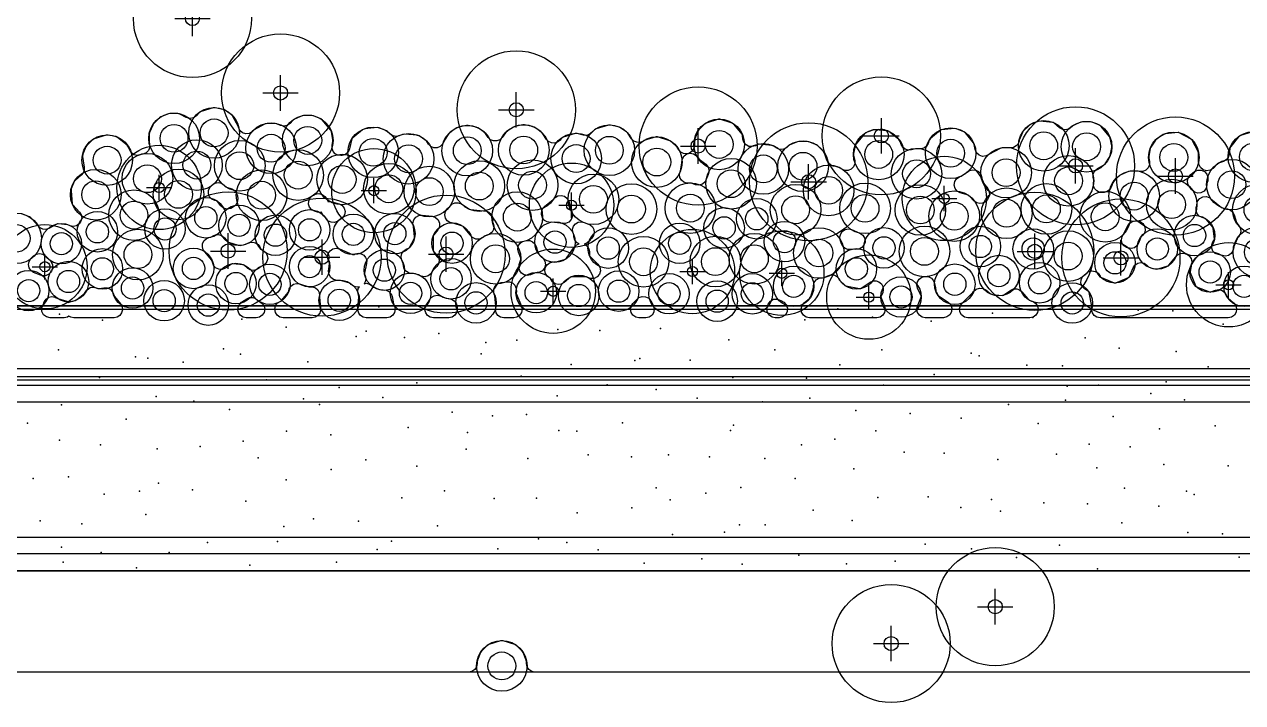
# Model space of a CAD drawing. Header units: metres. Extents: x -2 to 202, y -2 to 140.
# Drawn here: x 34.5 to 106.8, y -1.8 to 38.4 of the extents above; entities that cross this region are included whole.
import ezdxf

# ---------------------------------------------------------------- set-up
doc = ezdxf.new("R2010")
doc.units = ezdxf.units.M
for name, color, linetype in [('AI_GREENING_ALLOWED_ZONE', 4, 'Continuous'), ('AI_GREENING_EXCLUSIONS', 1, 'Continuous'), ('AI_GREENING_LAWN', 82, 'Continuous'), ('AI_GREENING_REJECTED', 6, 'Continuous'), ('AI_GREENING_SHRUBS', 92, 'Continuous'), ('AI_GREENING_TREES', 3, 'Continuous')]:
    doc.layers.add(name, color=color, linetype=linetype)

# ---------------------------------------------------------------- blocks, each defined once
blk = doc.blocks.new('AI_TREE')
for p, q in [((0, -0.3), (0, 0.3)), ((-0.3, 0), (0.3, 0))]:
    blk.add_line(p, q)
for radius in [1, 0.12]:
    blk.add_circle((0, 0), radius)
blk = doc.blocks.new('AI_SHRUB')
for radius in [1, 0.55]:
    blk.add_circle((0, 0), radius)

msp = doc.modelspace()

# ---------------------------------------------------------------- linework, layer by layer
at = {"layer": 'AI_GREENING_ALLOWED_ZONE'}
msp.add_lwpolyline([(147.5, 21.7), (0.5, 21.7), (0.309, 21.738), (0.146, 21.846), (0.038, 22.009), (0, 22.2), (0, 139.5), (0, 139.5), (0.038, 139.691), (0.146, 139.854), (0.309, 139.962), (0.5, 140), (199.5, 140)], dxfattribs=at)
msp.add_lwpolyline([(200, 0.5), (199.962, 0.309), (199.854, 0.146), (199.691, 0.038), (199.5, 0), (0.5, 0), (0.309, 0.038), (0.146, 0.146), (0.038, 0.309), (0, 0.5), (0, 5.5), (0.038, 5.691), (0.146, 5.854), (0.309, 5.962), (0.5, 6), (199.5, 6), (199.691, 5.962), (199.854, 5.854), (199.962, 5.691), (200, 5.5), (200, 0.5)], close=True, dxfattribs=at)
at = {"layer": 'AI_GREENING_EXCLUSIONS'}
for points in [[(200, 17.3), (0, 17.3), (-0.181, 17.324), (-0.35, 17.394), (-0.495, 17.505), (-0.606, 17.65), (-0.676, 17.819), (-0.7, 18), (-0.7, 18), (-0.7, 21), (-0.676, 21.181), (-0.606, 21.35), (-0.495, 21.495), (-0.35, 21.606), (-0.181, 21.676), (0, 21.7), (200, 21.7)], [(200, 17.5), (0, 17.5), (-0.129, 17.517), (-0.25, 17.567), (-0.354, 17.646), (-0.433, 17.75), (-0.483, 17.871), (-0.5, 18), (-0.5, 18), (-0.5, 21), (-0.483, 21.129), (-0.433, 21.25), (-0.354, 21.354), (-0.25, 21.433), (-0.129, 21.483), (0, 21.5), (200, 21.5)], [(200, 6), (0, 6), (-0.518, 6.068), (-1, 6.268), (-1.414, 6.586), (-1.732, 7), (-1.932, 7.482), (-2, 8), (-2, 8), (-2, 16), (-1.932, 16.518), (-1.732, 17), (-1.414, 17.414), (-1, 17.732), (-0.518, 17.932), (0, 18), (200, 18)], [(200, 7), (0, 7), (-0.259, 7.034), (-0.5, 7.134), (-0.707, 7.293), (-0.866, 7.5), (-0.966, 7.741), (-1, 8), (-1, 8), (-1, 16), (-0.966, 16.259), (-0.866, 16.5), (-0.707, 16.707), (-0.5, 16.866), (-0.259, 16.966), (0, 17), (200, 17)]]:
    msp.add_lwpolyline(points, dxfattribs=at)
at = {"layer": 'AI_GREENING_LAWN'}
for points in [[(107.342, 32.01), (106.639, 31.797), (106.521, 31.718), (106.06, 31.156), (106.006, 31.033), (105.957, 30.666), (105.902, 30.495), (105.79, 30.355), (105.636, 30.264), (105.343, 30.155), (105.254, 30.098), (105.009, 29.853), (104.831, 29.738), (104.622, 29.707), (104.419, 29.765), (104.258, 29.902), (104.168, 30.093), (104.166, 30.213), (104.156, 30.213), (104.156, 30.736), (104.127, 30.852), (103.763, 31.533), (103.742, 31.562), (103.713, 31.583), (103.01, 31.959), (102.977, 31.971), (102.941, 31.973), (102.173, 31.897), (102.06, 31.857), (101.666, 31.593), (101.597, 31.525), (101.327, 31.12), (101.29, 31.031), (101.195, 30.554), (101.195, 30.457), (101.235, 30.256), (101.235, 30.061), (101.16, 29.881), (101.022, 29.743), (100.842, 29.668), (100.647, 29.668), (100.576, 29.683), (100.089, 29.683), (99.995, 29.664), (99.545, 29.477), (99.465, 29.424), (99.122, 29.081), (99.067, 28.997), (98.967, 28.743), (98.873, 28.59), (98.73, 28.48), (98.557, 28.428), (98.47, 28.418), (98.284, 28.433), (98.116, 28.514), (97.989, 28.652), (97.922, 28.826), (97.924, 29.013), (97.935, 29.067), (97.935, 29.163), (97.905, 29.313), (97.909, 29.522), (97.998, 29.712), (98.157, 29.848), (98.519, 30.045), (98.606, 30.125), (98.87, 30.52), (98.907, 30.609), (99.002, 31.087), (99.002, 31.183), (98.91, 31.649), (98.859, 31.757), (98.384, 32.335), (98.288, 32.406), (97.85, 32.587), (97.755, 32.606), (97.268, 32.606), (97.174, 32.587), (96.725, 32.401), (96.643, 32.347), (96.588, 32.291), (96.434, 32.184), (96.251, 32.142), (96.065, 32.171), (95.903, 32.265), (95.578, 32.55), (95.546, 32.57), (95.51, 32.579), (94.743, 32.655), (94.625, 32.637), (94.187, 32.456), (94.106, 32.402), (93.762, 32.058), (93.708, 31.977), (93.523, 31.529), (93.512, 31.475), (93.451, 31.314), (93.339, 31.184), (93.19, 31.1), (93.021, 31.07), (92.512, 31.07), (92.396, 31.041), (91.714, 30.677), (91.558, 30.587), (91.35, 30.565), (91.151, 30.631), (90.997, 30.772), (90.914, 30.965), (90.854, 31.265), (90.803, 31.373), (90.328, 31.951), (90.232, 32.022), (89.806, 32.199), (89.687, 32.216), (88.919, 32.141), (88.884, 32.132), (88.853, 32.114), (88.261, 31.628), (88.186, 31.521), (88.118, 31.331), (88.03, 31.178), (87.895, 31.066), (87.729, 31.007), (87.553, 31.009), (87.49, 31.021), (87.377, 31.016), (87.131, 30.948), (86.944, 30.932), (86.765, 30.987), (86.618, 31.104), (86.524, 31.266), (86.462, 31.447), (86.386, 31.556), (85.795, 32.042), (85.764, 32.06), (85.729, 32.069), (84.961, 32.144), (84.843, 32.127), (84.416, 31.95), (84.32, 31.879), (83.845, 31.301), (83.794, 31.193), (83.702, 30.727), (83.702, 30.631), (83.765, 30.315), (83.765, 30.12), (83.69, 29.94), (83.552, 29.802), (83.372, 29.728), (83.177, 29.728), (82.996, 29.802), (82.838, 29.908), (82.746, 29.945), (82.492, 29.993), (82.325, 30.057), (82.192, 30.174), (82.108, 30.331), (81.972, 30.754), (81.911, 30.853), (81.574, 31.19), (81.494, 31.244), (81.044, 31.43), (80.95, 31.449), (80.463, 31.449), (80.368, 31.43), (79.918, 31.244), (79.838, 31.19), (79.765, 31.117), (79.621, 31.017), (79.451, 30.973), (79.277, 30.99), (79.119, 31.066), (78.977, 31.169), (78.858, 31.214), (78.094, 31.289), (78.058, 31.287), (78.024, 31.275), (77.877, 31.197), (77.69, 31.14), (77.496, 31.159), (77.324, 31.251), (77.2, 31.402), (77.144, 31.589), (77.122, 31.809), (77.113, 31.844), (77.095, 31.875), (76.613, 32.462), (76.495, 32.541), (75.768, 32.761), (75.733, 32.767), (75.697, 32.761), (74.958, 32.537), (74.856, 32.476), (74.52, 32.14), (74.467, 32.06), (74.28, 31.61), (74.261, 31.515), (74.261, 31.207), (74.227, 31.025), (74.129, 30.868), (73.981, 30.758), (73.827, 30.715), (74.009, 30.756), (74.205, 30.721), (74.371, 30.612), (74.413, 30.549), (74.419, 30.553), (74.539, 30.398), (74.936, 30.099), (75.081, 29.927), (75.135, 29.709), (75.089, 29.489), (74.995, 29.288), (74.986, 29.247), (74.898, 29.054), (74.738, 28.915), (74.535, 28.855), (74.326, 28.884), (74.088, 28.971), (73.918, 28.985), (73.797, 28.983), (73.628, 29.043), (73.492, 29.159), (73.405, 29.315), (73.378, 29.492), (73.416, 29.667), (73.431, 29.703), (73.524, 30.168), (73.52, 30.231), (73.55, 30.428), (73.654, 30.597), (73.814, 30.711), (73.803, 30.708), (73.619, 30.727), (73.455, 30.812), (73.332, 30.95), (73.239, 31.106), (72.913, 31.432), (72.81, 31.494), (72.071, 31.718), (72.036, 31.723), (72, 31.718), (71.268, 31.496), (71.22, 31.465), (71.041, 31.395), (70.848, 31.397), (70.671, 31.472), (70.535, 31.609), (70.31, 31.945), (70.242, 32.013), (69.837, 32.284), (69.748, 32.321), (69.283, 32.413), (69.163, 32.407), (68.449, 32.191), (68.345, 32.128), (68.172, 31.953), (68.03, 31.852), (67.862, 31.806), (67.688, 31.821), (67.321, 31.918), (67.187, 31.916), (66.491, 31.705), (66.373, 31.626), (66.297, 31.532), (66.154, 31.413), (65.979, 31.354), (65.793, 31.363), (65.624, 31.439), (65.494, 31.572), (65.234, 31.962), (65.166, 32.03), (64.761, 32.3), (64.672, 32.337), (64.194, 32.432), (64.098, 32.432), (63.62, 32.337), (63.531, 32.3), (63.126, 32.03), (63.058, 31.962), (62.876, 31.689), (62.738, 31.551), (62.558, 31.477), (62.363, 31.477), (62.183, 31.551), (62.045, 31.689), (61.889, 31.922), (61.821, 31.99), (61.416, 32.261), (61.327, 32.298), (60.849, 32.393), (60.753, 32.393), (60.275, 32.298), (60.186, 32.261), (59.781, 31.99), (59.713, 31.922), (59.443, 31.517), (59.387, 31.383), (59.379, 31.386), (59.339, 31.288), (59.201, 31.15), (59.021, 31.075), (58.826, 31.075), (58.645, 31.15), (58.508, 31.288), (58.406, 31.44), (58.338, 31.508), (57.943, 31.772), (57.831, 31.812), (57.089, 31.885), (56.967, 31.866), (56.771, 31.782), (56.579, 31.741), (56.385, 31.778), (56.221, 31.886), (56.09, 32.016), (56.01, 32.069), (55.572, 32.251), (55.453, 32.269), (54.722, 32.197), (54.591, 32.142), (54.006, 31.663), (53.981, 31.633), (53.965, 31.597), (53.823, 31.004), (53.733, 30.815), (53.573, 30.68), (53.372, 30.622), (53.31, 30.617), (53.129, 30.638), (52.967, 30.722), (52.846, 30.859), (52.782, 31.031), (52.785, 31.213), (52.834, 31.462), (52.834, 31.559), (52.741, 32.024), (52.69, 32.132), (52.216, 32.71), (52.12, 32.781), (51.682, 32.963), (51.587, 32.982), (51.1, 32.982), (51.005, 32.963), (50.561, 32.779), (50.473, 32.717), (50.293, 32.521), (50.125, 32.401), (49.923, 32.36), (49.721, 32.403), (49.511, 32.496), (49.411, 32.518), (48.94, 32.518), (48.824, 32.489), (48.172, 32.141), (48.069, 32.04), (47.89, 31.928), (47.68, 31.9), (47.478, 31.961), (47.319, 32.101), (47.232, 32.293), (47.228, 32.31), (46.88, 32.962), (46.799, 33.051), (46.405, 33.314), (46.316, 33.351), (45.85, 33.444), (45.731, 33.438), (45.022, 33.223), (44.911, 33.153), (44.749, 32.974), (44.569, 32.847), (44.352, 32.81), (44.14, 32.87), (43.763, 33.075), (43.646, 33.104), (43.173, 33.104), (43.078, 33.085), (42.628, 32.899), (42.548, 32.846), (42.204, 32.501), (42.15, 32.421), (41.964, 31.971), (41.945, 31.877), (41.945, 31.398), (41.966, 31.306), (41.972, 31.106), (41.898, 30.919), (41.757, 30.777), (41.571, 30.701), (41.491, 30.686), (41.45, 30.667), (41.246, 30.622), (41.042, 30.664), (40.872, 30.785), (40.767, 30.965), (40.72, 31.106), (40.643, 31.219), (40.073, 31.687), (39.964, 31.738), (39.511, 31.828), (39.392, 31.823), (38.677, 31.606), (38.574, 31.544), (38.239, 31.209), (38.185, 31.128), (38.006, 30.696), (37.99, 30.565), (38.09, 29.915), (38.087, 29.747), (38.029, 29.588), (37.92, 29.459), (37.572, 29.161), (37.504, 29.068), (37.326, 28.639), (37.308, 28.521), (37.384, 27.756), (37.394, 27.718), (37.415, 27.686), (37.81, 27.255), (37.91, 27.092), (37.941, 26.903), (37.899, 26.717), (37.791, 26.56), (37.631, 26.454), (37.444, 26.417), (37.256, 26.452), (37.124, 26.505), (36.538, 26.563), (36.502, 26.561), (36.469, 26.549), (35.995, 26.296), (35.82, 26.24), (35.638, 26.252), (35.471, 26.328), (35.343, 26.459), (35.266, 26.574), (34.922, 26.918), (34.842, 26.972), (34.392, 27.158)], [(0.5, 8), (199.5, 8)], [(199.5, 0), (64.814, 0), (64.619, 0.04), (64.455, 0.152), (64.348, 0.32), (64.315, 0.517), (64.318, 0.605), (64.299, 0.708), (64.114, 1.154), (64.061, 1.234), (63.725, 1.569), (63.623, 1.631), (62.919, 1.844), (62.777, 1.844), (62.074, 1.631), (61.971, 1.569), (61.636, 1.234), (61.582, 1.154), (61.398, 0.708), (61.379, 0.605), (61.382, 0.517), (61.349, 0.32), (61.242, 0.152), (61.077, 0.04), (60.882, 0), (0.5, 0)]]:
    msp.add_lwpolyline(points, dxfattribs=at)
for points in [[(91.684, 28.079), (91.633, 27.999), (91.512, 27.868), (91.353, 27.787), (91.176, 27.767), (91.003, 27.811), (90.857, 27.912), (90.547, 28.222), (90.444, 28.284), (90.02, 28.412), (89.842, 28.51), (89.717, 28.67), (89.666, 28.866), (89.698, 29.067), (89.806, 29.239), (89.974, 29.353), (90.071, 29.393), (90.517, 29.691), (90.521, 29.684), (90.591, 29.733), (90.764, 29.776), (90.942, 29.756), (91.101, 29.674), (91.222, 29.541), (91.287, 29.375), (91.345, 29.084), (91.395, 28.978), (91.651, 28.659), (91.744, 28.476), (91.755, 28.272), (91.684, 28.079)], [(104.082, 28.385), (103.883, 28.456), (103.731, 28.603), (103.647, 28.729), (103.637, 28.739), (103.523, 28.918), (103.493, 29.128), (103.553, 29.332), (103.692, 29.492), (103.916, 29.659), (104.104, 29.747), (104.311, 29.75), (104.502, 29.669), (104.644, 29.517), (104.711, 29.321), (104.694, 29.114), (104.647, 28.96), (104.647, 28.881), (104.602, 28.674), (104.477, 28.505), (104.292, 28.402), (104.082, 28.385)], [(46.841, 28.631), (47, 28.538), (47.115, 28.393), (47.169, 28.217), (47.189, 28.043), (47.167, 27.833), (47.061, 27.651), (46.889, 27.528), (46.781, 27.482), (46.567, 27.441), (46.356, 27.496), (46.188, 27.636), (45.992, 27.889), (45.962, 27.917), (45.924, 27.933), (45.834, 27.954), (45.66, 28.032), (45.527, 28.17), (45.457, 28.348), (45.458, 28.539), (45.53, 28.715), (45.608, 28.795), (45.604, 28.799), (45.666, 28.863), (45.832, 28.976), (46.029, 29.015), (46.225, 28.972), (46.389, 28.857), (46.438, 28.805), (46.49, 28.77), (46.507, 28.754), (46.529, 28.745), (46.534, 28.742), (46.841, 28.631)], [(53.505, 27.493), (53.556, 27.296), (53.524, 27.096), (53.416, 26.924), (53.248, 26.81), (53.239, 26.806), (53.125, 26.73), (52.933, 26.653), (52.726, 26.661), (52.54, 26.752), (52.406, 26.91), (52.396, 26.929), (52.279, 27.047), (52.173, 27.203), (52.16, 27.262), (52.102, 27.247), (51.921, 27.267), (51.739, 27.323), (51.573, 27.41), (51.451, 27.551), (51.39, 27.728), (51.397, 27.915), (51.474, 28.086), (51.607, 28.217), (51.682, 28.267), (51.686, 28.261), (51.791, 28.329), (51.994, 28.361), (52.194, 28.309), (52.355, 28.181), (52.451, 28.065), (52.54, 27.906), (52.543, 27.885), (52.59, 27.899), (52.777, 27.879), (53.201, 27.75), (53.38, 27.653), (53.505, 27.493)], [(66.459, 26.596), (66.458, 26.592), (65.806, 26.656), (65.733, 26.651), (65.54, 26.676), (65.372, 26.773), (65.253, 26.926), (65.201, 27.113), (65.196, 27.183), (65.21, 27.346), (65.277, 27.496), (65.389, 27.616), (65.887, 28.001), (65.966, 28.085), (65.969, 28.082), (66.005, 28.129), (66.177, 28.228), (66.374, 28.252), (66.565, 28.198), (66.72, 28.074), (66.814, 27.899), (67.018, 27.226), (67.035, 27.015), (66.963, 26.815), (66.815, 26.664), (66.618, 26.587), (66.459, 26.596)], [(106.179, 27.262), (106.263, 27.101), (106.406, 26.636), (106.47, 26.532), (106.506, 26.498), (106.618, 26.335), (106.659, 26.141), (106.621, 25.947), (106.511, 25.782), (106.488, 25.76), (106.434, 25.679), (106.248, 25.23), (106.219, 25.087), (106.216, 25.087), (106.193, 24.967), (106.09, 24.808), (105.936, 24.698), (105.751, 24.654), (105.564, 24.681), (105.469, 24.715), (105.328, 24.741), (105.146, 24.815), (105.007, 24.952), (104.931, 25.132), (104.93, 25.328), (105.004, 25.509), (105.067, 25.604), (105.084, 25.642), (105.087, 25.682), (105.026, 26.296), (105.018, 26.331), (104.999, 26.362), (104.604, 26.843), (104.578, 26.867), (104.545, 26.882), (104.36, 26.938), (104.194, 27.025), (104.072, 27.166), (104.01, 27.343), (104.017, 27.53), (104.047, 27.658), (104.047, 27.697), (104.095, 27.902), (104.222, 28.069), (104.406, 28.169), (104.615, 28.185), (104.813, 28.113), (104.876, 28.052), (104.878, 28.055), (105.502, 27.544), (105.615, 27.492), (105.872, 27.447), (106.042, 27.383), (106.179, 27.262)], [(62.306, 26.778), (62.297, 26.711), (62.297, 26.674), (62.309, 26.64), (62.325, 26.606), (62.377, 26.424), (62.357, 26.236), (62.269, 26.068), (62.125, 25.946), (62.017, 25.91), (62.017, 25.908), (61.859, 25.849), (61.693, 25.738), (61.504, 25.662), (61.3, 25.667), (61.115, 25.754), (60.98, 25.907), (60.976, 25.914), (60.585, 26.391), (60.559, 26.415), (60.526, 26.43), (59.966, 26.6), (59.964, 26.6), (59.772, 26.639), (59.61, 26.747), (59.502, 26.909), (59.464, 27.1), (59.502, 27.292), (59.61, 27.454), (59.798, 27.642), (59.799, 27.641), (59.882, 27.732), (60.065, 27.814), (60.266, 27.818), (60.452, 27.742), (60.886, 27.453), (60.999, 27.412), (61.763, 27.337), (61.913, 27.334), (62.085, 27.263), (62.218, 27.133), (62.296, 26.964), (62.306, 26.778)], [(57.677, 25.751), (57.678, 25.787), (57.62, 26.382), (57.61, 26.408), (57.582, 26.606), (57.633, 26.799), (57.756, 26.957), (57.931, 27.054), (58.13, 27.074), (58.712, 27.017), (58.916, 26.951), (59.073, 26.805), (59.155, 26.607), (59.147, 26.393), (59.05, 26.202), (58.814, 25.914), (58.793, 25.879), (58.786, 25.838), (58.786, 25.009), (58.794, 24.966), (58.817, 24.929), (59, 24.725), (59.096, 24.566), (59.128, 24.384), (59.091, 24.202), (58.991, 24.047), (58.756, 23.799), (58.703, 23.721), (58.645, 23.607), (58.479, 23.476), (58.275, 23.425), (58.067, 23.463), (57.724, 23.605), (57.612, 23.623), (57.545, 23.618), (57.355, 23.642), (57.187, 23.735), (57.067, 23.885), (57.012, 24.069), (56.999, 24.208), (56.919, 24.404), (56.923, 24.406), (56.901, 24.446), (56.878, 24.627), (56.921, 24.803), (57.024, 24.953), (57.173, 25.055), (57.316, 25.119), (57.349, 25.141), (57.373, 25.172), (57.665, 25.718), (57.677, 25.751)], [(100.682, 26.702), (100.845, 26.595), (100.955, 26.432), (100.994, 26.24), (100.957, 26.048), (100.848, 25.885), (100.749, 25.787), (100.688, 25.684), (100.62, 25.46), (100.52, 25.279), (100.355, 25.153), (100.154, 25.105), (99.95, 25.143), (99.888, 25.169), (99.737, 25.266), (99.63, 25.41), (99.581, 25.583), (99.596, 25.762), (99.673, 25.923), (99.698, 25.958), (99.958, 26.466), (100.068, 26.609), (100.221, 26.703), (100.398, 26.738), (100.489, 26.739), (100.682, 26.702)], [(67.128, 25.178), (67.255, 25.308), (67.419, 25.384), (67.429, 25.385), (67.316, 25.439), (67.184, 25.593), (67.123, 25.787), (67.112, 25.9), (67.088, 25.986), (67.049, 26.072), (67.037, 26.255), (67.093, 26.429), (67.207, 26.572), (67.365, 26.664), (67.546, 26.693), (67.725, 26.655), (67.985, 26.548), (67.984, 26.546), (68.093, 26.503), (68.225, 26.383), (68.307, 26.224), (68.328, 26.046), (68.284, 25.872), (68.182, 25.725), (68.079, 25.621), (68.036, 25.558), (67.892, 25.416), (67.736, 25.356), (67.773, 25.344), (67.917, 25.233), (68.011, 25.078), (68.044, 24.9), (68.044, 24.717), (68.053, 24.672), (68.079, 24.633), (68.542, 24.17), (68.656, 23.994), (68.688, 23.788), (68.633, 23.587), (68.501, 23.425), (68.314, 23.332), (68.105, 23.323), (67.911, 23.4), (67.9, 23.408), (67.868, 23.423), (67.832, 23.428), (66.994, 23.428), (66.953, 23.421), (66.917, 23.401), (66.535, 23.088), (66.373, 22.999), (66.189, 22.975), (66.009, 23.02), (65.858, 23.128), (65.756, 23.283), (65.754, 23.287), (65.729, 23.326), (65.649, 23.379), (65.651, 23.383), (65.549, 23.451), (65.44, 23.614), (65.402, 23.805), (65.44, 23.996), (65.549, 24.159), (65.711, 24.267), (65.902, 24.305), (66.07, 24.305), (66.624, 24.473), (66.661, 24.492), (66.69, 24.522), (67.128, 25.178)], [(84.318, 25.305), (84.194, 25.16), (84.025, 25.072), (83.835, 25.053), (83.701, 25.066), (83.54, 25.038), (83.36, 25.04), (83.192, 25.106), (83.059, 25.226), (82.977, 25.386), (82.906, 25.617), (82.886, 25.803), (82.936, 25.983), (83.049, 26.133), (83.208, 26.23), (83.393, 26.262), (83.576, 26.224), (84.074, 26.018), (84.252, 25.894), (84.36, 25.706), (84.379, 25.491), (84.378, 25.486), (84.318, 25.305)], [(45.939, 25.93), (46.113, 25.924), (46.275, 25.858), (46.404, 25.74), (46.581, 25.511), (46.608, 25.486), (46.642, 25.47), (47.212, 25.296), (47.332, 25.291), (47.672, 25.358), (47.832, 25.432), (47.833, 25.428), (47.901, 25.464), (48.079, 25.488), (48.254, 25.447), (48.404, 25.346), (48.508, 25.199), (48.563, 25.081), (48.584, 25.049), (48.615, 25.025), (48.705, 24.977), (48.851, 24.859), (48.943, 24.696), (48.969, 24.511), (48.925, 24.329), (48.817, 24.176), (48.66, 24.074), (48.583, 24.042), (48.432, 23.918), (48.28, 23.833), (48.108, 23.805), (47.938, 23.838), (47.788, 23.927), (47.574, 24.112), (47.543, 24.132), (47.507, 24.141), (46.894, 24.201), (46.853, 24.198), (46.816, 24.181), (46.463, 23.945), (46.273, 23.869), (46.068, 23.875), (45.883, 23.962), (45.749, 24.117), (45.691, 24.299), (45.633, 24.439), (45.262, 24.892), (45.26, 24.893), (45.151, 25.035), (45.099, 25.207), (45.111, 25.386), (45.185, 25.549), (45.311, 25.675), (45.475, 25.749), (45.588, 25.777), (45.773, 25.876), (45.939, 25.93)], [(63.826, 25.244), (63.918, 25.398), (64.058, 25.511), (64.229, 25.566), (64.331, 25.58), (64.507, 25.572), (64.668, 25.504), (64.797, 25.385), (64.876, 25.229), (64.983, 24.876), (65.045, 24.773), (65.29, 24.528), (65.404, 24.351), (65.435, 24.142), (65.377, 23.939), (65.241, 23.778), (65.05, 23.688), (64.944, 23.686), (64.841, 23.666), (64.546, 23.543), (64.363, 23.505), (64.179, 23.537), (64.019, 23.635), (63.906, 23.784), (63.856, 23.964), (63.876, 24.15), (63.969, 24.455), (63.974, 24.494), (63.966, 24.533), (63.828, 24.891), (63.795, 25.067), (63.826, 25.244)], [(35.996, 23.581), (35.842, 23.502), (35.671, 23.479), (35.501, 23.517), (35.092, 23.686), (34.93, 23.795), (34.822, 23.957), (34.784, 24.148), (34.822, 24.339), (34.93, 24.502), (35.091, 24.662), (35.253, 24.771), (35.444, 24.809), (35.636, 24.771), (35.798, 24.662), (36.069, 24.392), (36.064, 24.387), (36.135, 24.318), (36.214, 24.139), (36.219, 23.943), (36.147, 23.761), (36.114, 23.709), (35.996, 23.581)], [(53.833, 23.047), (53.279, 23.215), (53.079, 23.215), (52.876, 23.258), (52.708, 23.379), (52.604, 23.558), (52.581, 23.764), (52.624, 24.201), (52.607, 24.32), (52.561, 24.429), (52.523, 24.62), (52.561, 24.811), (52.67, 24.973), (52.832, 25.082), (53.023, 25.12), (53.215, 25.082), (53.997, 24.758), (54.042, 24.749), (54.088, 24.758), (54.151, 24.784), (54.326, 24.822), (54.503, 24.796), (54.66, 24.709), (54.775, 24.572), (54.836, 24.404), (54.833, 24.225), (54.716, 23.635), (54.716, 23.589), (54.75, 23.505), (54.788, 23.312), (54.749, 23.12), (54.68, 23.019), (54.817, 23.043), (55.012, 22.997), (55.173, 22.879), (55.22, 22.827), (55.25, 22.809), (55.595, 22.666), (55.707, 22.648), (55.82, 22.656), (55.998, 22.636), (56.159, 22.555), (56.28, 22.422), (56.346, 22.254), (56.429, 21.832), (56.481, 21.705), (56.491, 21.691), (56.529, 21.5), (56.49, 21.309), (56.382, 21.146), (56.22, 21.038), (56.029, 21), (54.806, 21), (54.628, 21.033), (54.473, 21.128), (54.362, 21.271), (54.309, 21.445), (54.319, 21.577), (54.316, 21.577), (54.38, 22.228), (54.377, 22.269), (54.346, 22.34), (54.303, 22.536), (54.34, 22.733), (54.411, 22.838), (54.279, 22.814), (54.087, 22.856), (53.926, 22.969), (53.87, 23.028), (53.833, 23.047)], [(99.997, 23.389), (100.036, 23.415), (100.062, 23.453), (100.272, 23.962), (100.381, 24.124), (100.543, 24.232), (100.734, 24.27), (100.926, 24.232), (101.088, 24.124), (101.192, 24.02), (101.317, 23.953), (101.643, 23.888), (101.762, 23.894), (102.335, 24.068), (102.367, 24.083), (102.394, 24.107), (102.812, 24.617), (102.814, 24.616), (102.877, 24.704), (103.063, 24.811), (103.277, 24.83), (103.48, 24.757), (103.525, 24.728), (103.519, 24.72), (103.576, 24.692), (103.71, 24.519), (103.758, 24.306), (103.728, 24.17), (103.73, 24.169), (103.646, 23.746), (103.645, 23.71), (103.653, 23.676), (103.972, 22.907), (103.997, 22.868), (104.036, 22.842), (104.795, 22.528), (104.839, 22.519), (104.884, 22.527), (105.15, 22.633), (105.351, 22.667), (105.549, 22.619), (105.711, 22.495), (105.81, 22.318), (105.826, 22.268), (105.904, 22.152), (106.228, 21.887), (106.356, 21.728), (106.41, 21.533), (106.382, 21.332), (106.276, 21.158), (106.11, 21.041), (105.911, 21), (98.314, 21), (98.128, 21.036), (97.969, 21.138), (97.859, 21.292), (97.814, 21.476), (97.833, 21.606), (97.831, 21.68), (97.67, 22.489), (97.653, 22.532), (97.62, 22.565), (97.395, 22.715), (97.251, 22.861), (97.179, 23.052), (97.189, 23.257), (97.28, 23.44), (97.437, 23.572), (97.448, 23.578), (97.536, 23.643), (97.537, 23.643), (97.615, 23.712), (97.815, 23.774), (98.023, 23.748), (98.202, 23.639), (98.321, 23.467), (98.327, 23.453), (98.353, 23.415), (98.391, 23.389), (99.149, 23.075), (99.194, 23.066), (99.24, 23.075), (99.997, 23.389)], [(63.708, 22.542), (63.697, 22.484), (63.706, 22.439), (64.015, 21.691), (64.053, 21.5), (64.015, 21.309), (63.907, 21.146), (63.745, 21.038), (63.553, 21), (62.968, 21), (62.779, 21.037), (62.619, 21.142), (62.51, 21.301), (62.468, 21.488), (62.486, 21.595), (62.491, 21.685), (62.431, 22.297), (62.401, 22.406), (62.365, 22.489), (62.368, 22.696), (62.454, 22.885), (62.609, 23.022), (62.807, 23.084), (63.018, 23.105), (63.096, 23.125), (63.296, 23.134), (63.483, 23.064), (63.628, 22.926), (63.707, 22.742), (63.708, 22.542)], [(81.488, 23.242), (81.659, 23.345), (81.857, 23.373), (81.866, 23.372), (81.995, 23.4), (82.173, 23.494), (82.35, 23.548), (82.535, 23.534), (82.703, 23.454), (82.829, 23.318), (82.91, 23.189), (83.176, 22.924), (83.205, 22.903), (83.238, 22.891), (84.055, 22.728), (84.101, 22.728), (84.144, 22.746), (84.687, 23.109), (84.853, 23.18), (85.034, 23.188), (85.206, 23.131), (85.346, 23.016), (85.436, 22.858), (85.464, 22.679), (85.426, 22.502), (85.333, 22.276), (85.324, 22.23), (85.333, 22.185), (85.537, 21.691), (85.575, 21.5), (85.537, 21.309), (85.429, 21.146), (85.267, 21.038), (85.075, 21), (81.087, 21), (80.889, 21.041), (80.723, 21.158), (80.617, 21.332), (80.589, 21.533), (80.643, 21.728), (80.77, 21.887), (81.085, 22.145), (81.164, 22.263), (81.325, 22.793), (81.327, 22.885), (81.371, 23.08), (81.488, 23.242)], [(88.503, 23.024), (88.513, 22.951), (88.562, 22.791), (88.581, 22.603), (88.57, 22.561), (88.603, 22.532), (88.691, 22.366), (88.692, 22.361), (88.71, 22.325), (88.74, 22.296), (89.31, 21.916), (89.457, 21.764), (89.528, 21.565), (89.511, 21.355), (89.408, 21.17), (89.238, 21.045), (89.032, 21), (87.953, 21), (87.761, 21.038), (87.599, 21.146), (87.491, 21.309), (87.453, 21.5), (87.491, 21.691), (87.695, 22.185), (87.719, 22.306), (87.621, 22.454), (87.495, 22.759), (87.457, 22.945), (87.492, 23.132), (87.594, 23.293), (87.748, 23.404), (87.933, 23.449), (87.984, 23.452), (88.166, 23.427), (88.326, 23.338), (88.444, 23.197), (88.503, 23.024)], [(37.555, 22.026), (37.663, 22.078), (38.101, 22.437), (38.216, 22.602), (38.225, 22.596), (38.266, 22.664), (38.443, 22.783), (38.653, 22.817), (38.859, 22.761), (38.899, 22.74), (38.936, 22.728), (38.975, 22.728), (39.261, 22.777), (39.459, 22.771), (39.639, 22.688), (39.773, 22.542), (39.821, 22.406), (39.891, 22.25), (40.245, 21.817), (40.335, 21.653), (40.358, 21.467), (40.311, 21.286), (40.201, 21.135), (40.043, 21.035), (39.859, 21), (37.472, 21), (37.292, 21.034), (37.187, 21.098), (37.105, 21.041), (36.908, 21), (36.066, 21), (35.856, 21.046), (35.685, 21.175), (35.584, 21.364), (35.572, 21.578), (35.65, 21.778), (35.668, 21.804), (35.726, 21.946), (35.831, 22.105), (35.988, 22.213), (36.174, 22.255), (36.361, 22.224), (36.425, 22.185), (36.426, 22.186), (36.525, 22.139), (37.053, 21.978), (37.186, 21.906), (37.204, 21.922), (37.374, 21.99), (37.555, 22.026)], [(52.041, 22.307), (52.035, 22.228), (52.099, 21.577), (52.096, 21.577), (52.106, 21.445), (52.053, 21.271), (51.942, 21.128), (51.787, 21.033), (51.609, 21), (49.885, 21), (49.692, 21.039), (49.529, 21.149), (49.421, 21.314), (49.385, 21.507), (49.427, 21.699), (49.539, 21.861), (49.705, 21.966), (49.762, 21.988), (49.793, 22.015), (50.181, 22.487), (50.201, 22.523), (50.215, 22.606), (50.222, 22.605), (50.242, 22.714), (50.341, 22.871), (50.49, 22.982), (50.669, 23.031), (50.853, 23.011), (51.412, 22.841), (51.477, 22.833), (51.618, 22.838), (51.793, 22.776), (51.933, 22.655), (52.02, 22.491), (52.041, 22.307)], [(92.583, 22.347), (93.018, 22.637), (93.186, 22.71), (93.369, 22.716), (93.542, 22.657), (93.682, 22.539), (94.023, 22.123), (94.119, 22.052), (94.337, 21.962), (94.499, 21.854), (94.607, 21.691), (94.645, 21.5), (94.607, 21.309), (94.499, 21.146), (94.337, 21.038), (94.145, 21), (90.48, 21), (90.275, 21.044), (90.107, 21.167), (90.003, 21.349), (89.983, 21.557), (90.05, 21.755), (90.163, 21.877), (90.161, 21.878), (90.78, 22.497), (90.817, 22.549), (90.966, 22.688), (91.158, 22.756), (91.362, 22.742), (91.543, 22.647), (91.797, 22.439), (91.928, 22.384), (92.505, 22.328), (92.546, 22.331), (92.583, 22.347)], [(47.361, 21.127), (47.25, 21.271), (47.197, 21.445), (47.21, 21.626), (47.287, 21.79), (47.418, 21.916), (47.728, 22.123), (47.888, 22.192), (48.061, 22.203), (48.228, 22.154), (48.368, 22.05), (48.396, 22.02), (48.486, 21.959), (48.643, 21.854), (48.751, 21.691), (48.79, 21.5), (48.751, 21.309), (48.643, 21.146), (48.481, 21.038), (48.29, 21), (47.694, 21), (47.516, 21.033), (47.361, 21.127)], [(60.201, 21.537), (60.174, 21.335), (60.069, 21.16), (59.902, 21.042), (59.702, 21), (58.789, 21), (58.605, 21.035), (58.447, 21.135), (58.337, 21.286), (58.29, 21.467), (58.312, 21.653), (58.402, 21.817), (58.506, 21.943), (58.556, 22.051), (58.668, 22.203), (58.828, 22.303), (59.014, 22.337), (59.2, 22.299), (59.551, 22.153), (59.657, 22.135), (59.669, 22.135), (59.859, 22.107), (60.024, 22.01), (60.14, 21.858), (60.191, 21.673), (60.201, 21.537)], [(70.976, 21), (70.785, 21.038), (70.623, 21.146), (70.514, 21.309), (70.476, 21.5), (70.514, 21.691), (70.623, 21.854), (70.887, 22.118), (70.894, 22.111), (70.978, 22.191), (71.169, 22.26), (71.371, 22.248), (71.553, 22.157), (71.682, 22.001), (71.824, 21.736), (71.882, 21.539), (71.856, 21.336), (71.751, 21.161), (71.584, 21.042), (71.383, 21), (70.976, 21)], [(79.707, 21.764), (79.778, 21.565), (79.761, 21.355), (79.658, 21.17), (79.489, 21.045), (79.283, 21), (79.06, 21), (78.869, 21.038), (78.707, 21.146), (78.598, 21.309), (78.56, 21.5), (78.598, 21.691), (78.646, 21.808), (78.773, 21.987), (78.963, 22.095), (79.182, 22.111), (79.386, 22.032), (79.56, 21.916), (79.707, 21.764)], [(0.146, 17.854), (0.309, 17.962), (0.5, 18), (199.5, 18), (199.691, 17.962), (199.854, 17.854), (199.962, 17.691), (200, 17.5), (200, 16.5), (199.962, 16.309), (199.854, 16.146), (199.691, 16.038), (199.5, 16), (0.5, 16), (0.309, 16.038), (0.146, 16.146), (0.038, 16.309), (0, 16.5), (0, 17.5), (0.038, 17.691), (0.146, 17.854)]]:
    msp.add_lwpolyline(points, close=True, dxfattribs=at)
at = {"layer": 'AI_GREENING_REJECTED'}
for p in [(36.62, 21.22), (55.55, 21.64), (82.76, 21.53), (84.82, 21.04), (91.93, 21.28), (94.32, 21.02), (100.57, 21.45), (102.63, 21.41), (39.17, 20.85), (47.43, 20.92), (50.06, 20.45), (66.17, 20.31), (68.65, 20.24), (72.25, 20.36), (80.81, 20.87), (88.3, 20.8), (105.61, 20.61), (54.22, 19.88), (54.81, 20.21), (54.81, 20.21), (57.08, 19.83), (59.12, 20.06), (61.89, 19.53), (61.89, 19.53), (63.74, 19.68), (76.3, 19.7), (97.43, 19.81), (36.56, 19.09), (46.35, 19.15), (47.36, 18.84), (47.36, 18.84), (61.62, 18.86), (79.03, 19.09), (85.38, 19.1), (90.67, 18.91), (99.44, 19.19), (102.82, 19), (41.14, 18.69), (41.14, 18.69), (41.87, 18.61), (43.96, 18.36), (51.34, 18.38), (66.95, 18.23), (70.74, 18.47), (71.03, 18.59), (71.03, 18.59), (74.02, 18.48), (82.89, 18.2), (91.15, 18.74), (91.15, 18.74), (93.97, 18.19), (96.09, 18.16), (104.73, 18.09), (38.99, 17.46), (63.99, 17.54), (76.54, 17.46), (80.91, 17.42), (80.91, 17.42), (88.48, 17.64), (48.89, 17.33), (53.21, 16.86), (57.81, 17.14), (69.09, 17.03), (71.99, 16.74), (85.47, 17), (96.36, 16.95), (96.36, 16.95), (98.22, 17), (102.23, 17.21), (102.23, 17.21), (42.35, 16.34), (44.58, 16.06), (51.09, 16.19), (55.79, 16.27), (66.13, 16.38), (74.43, 16.24), (78.3, 16.02), (81.1, 16.23), (96.27, 16.11), (101.32, 16.52), (103.32, 16.14), (36.74, 15.84), (46.7, 15.56), (52.04, 15.85), (52.04, 15.85), (59.9, 15.4), (62.29, 15.19), (64.31, 15.26), (83.83, 15.51), (87.06, 15.33), (92.89, 15.85), (34.73, 14.75), (40.58, 14.98), (57.3, 14.49), (70, 14.78), (76.58, 14.64), (76.58, 14.64), (90.07, 15.05), (94.64, 14.73), (99.09, 15.15), (105.14, 14.59), (36.63, 13.75), (50.09, 14.28), (52.72, 14.07), (60.81, 14.2), (60.81, 14.2), (66.23, 14.31), (67.3, 14.27), (67.3, 14.27), (76.4, 14.32), (82.59, 13.81), (85.02, 14.3), (85.02, 14.3), (101.83, 14.41), (39.05, 13.46), (42.41, 13.23), (44.97, 13.37), (47.51, 13.69), (47.51, 13.69), (60.73, 13.21), (80.61, 13.46), (86.69, 13.03), (97.67, 13.5), (100.09, 13.34), (48.41, 12.69), (54.79, 12.58), (64.39, 12.65), (67.96, 12.88), (70.53, 12.75), (72.72, 12.88), (75.15, 12.75), (78.43, 12.65), (89.08, 12.97), (92.25, 12.6), (95.73, 12.91), (102.1, 12.31), (37.16, 11.58), (52.73, 12), (57.8, 12.2), (83.71, 12.05), (98.13, 12.11), (98.13, 12.11), (105.91, 12.22), (35.07, 11.47), (42.5, 11.2), (50.06, 11.39), (71.99, 10.91), (71.99, 10.91), (77.02, 10.94), (80.24, 11.48), (99.76, 10.9), (39.27, 10.54), (41.37, 10.73), (41.37, 10.73), (44.52, 10.81), (47.67, 10.12), (56.92, 10.33), (59.44, 10.75), (62.4, 10.28), (64.91, 10.31), (72.82, 10.2), (74.95, 10.6), (85.14, 10.35), (88.12, 10.39), (91.88, 10.22), (91.88, 10.22), (103.43, 10.73), (103.43, 10.73), (103.89, 10.53), (67.31, 9.44), (70.56, 9.74), (81.31, 9.59), (90.06, 9.75), (92.42, 9.53), (94.98, 10.03), (97.56, 9.98), (101.79, 9.84), (35.47, 8.96), (37.94, 8.78), (41.74, 9.33), (51.69, 9.09), (54.36, 8.94), (76.93, 8.73), (76.93, 8.73), (78.45, 8.73), (83.61, 8.98), (99.6, 8.84), (49.93, 8.63), (49.93, 8.63), (59.03, 8.66), (72.96, 8.16), (76.05, 8.29), (103.52, 8.27), (105.58, 8.2), (36.74, 7.41), (36.74, 7.41), (45.39, 7.68), (49.55, 7.74), (55.45, 7.26), (56.31, 7.75), (56.31, 7.75), (62.62, 7.31), (65.02, 7.89), (66.71, 7.67), (66.71, 7.67), (68.56, 7.24), (87.94, 7.58), (90.69, 7.3), (95.91, 7.53), (36.84, 6.51), (39.1, 7.08), (43.12, 7.09), (53.04, 6.51), (74.71, 6.71), (80.45, 6.92), (86.16, 6.57), (93.36, 6.79), (106.56, 6.81), (106.56, 6.81), (41.19, 6.18), (47.9, 6.33), (71.28, 6.45), (77.09, 6.4), (83.29, 6.41), (98.16, 6.12)]:
    msp.add_point(p, dxfattribs=at)

# ---------------------------------------------------------------- block references
at = {"layer": 'AI_GREENING_SHRUBS'}
for p, xscale, yscale in [((45.79, 31.956), 1.5, 1.5), ((43.416, 31.633), 1.5, 1.5), ((49.171, 31.047), 1.5, 1.5), ((51.344, 31.51), 1.5, 1.5), ((75.733, 31.272), 1.5, 1.5), ((94.974, 31.19), 1.5, 1.5), ((97.512, 31.135), 1.5, 1.5), ((39.451, 30.34), 1.5, 1.5), ((55.222, 30.803), 1.5, 1.5), ((57.318, 30.42), 1.5, 1.5), ((60.801, 30.902), 1.5, 1.5), ((64.146, 30.942), 1.5, 1.5), ((67.254, 30.436), 1.5, 1.5), ((69.222, 30.925), 1.5, 1.5), ((85.192, 30.679), 1.5, 1.5), ((89.456, 30.751), 1.5, 1.5), ((102.685, 30.505), 1.5, 1.5), ((107.401, 30.528), 1.5, 1.5), ((44.77, 30.047), 1.5, 1.5), ((47.312, 30.009), 1.5, 1.5), ((72.036, 30.229), 1.5, 1.5), ((78.35, 29.822), 1.5, 1.5), ((80.706, 29.978), 1.5, 1.5), ((92.743, 29.599), 1.5, 1.5), ((41.84, 29.241), 1.5, 1.5), ((50.774, 29.453), 1.5, 1.5), ((53.382, 29.196), 1.5, 1.5), ((64.671, 28.859), 1.5, 1.5), ((76.443, 28.945), 1.5, 1.5), ((87.433, 29.532), 1.5, 1.5), ((96.444, 29.115), 1.5, 1.5), ((106.125, 28.889), 1.5, 1.5), ((38.774, 28.29), 1.5, 1.5), ((43.682, 28.31), 1.5, 1.5), ((48.608, 28.262), 1.5, 1.5), ((56.147, 28.644), 1.5, 1.5), ((58.551, 28.475), 1.5, 1.5), ((61.511, 28.804), 1.5, 1.5), ((82.222, 28.55), 1.5, 1.5), ((100.333, 28.211), 1.5, 1.5), ((68.278, 28.019), 1.5, 1.5), ((70.532, 27.442), 1.5, 1.5), ((74.024, 27.495), 1.5, 1.5), ((80.264, 27.4), 1.5, 1.5), ((84.38, 27.484), 1.5, 1.5), ((95.132, 27.452), 1.5, 1.5), ((102.559, 27.709), 1.5, 1.5), ((107.672, 27.409), 1.5, 1.5), ((41.042, 27.081), 1.5, 1.5), ((63.763, 26.966), 1.5, 1.5), ((87.658, 27.387), 1.5, 1.5), ((89.67, 27.019), 1.5, 1.5), ((92.781, 27.194), 1.5, 1.5), ((98.62, 26.985), 1.5, 1.5), ((42.876, 26.26), 1.2, 1.2), ((45.299, 26.925), 1.2, 1.2), ((47.271, 26.479), 1.2, 1.2), ((76.026, 26.325), 1.2, 1.2), ((77.961, 26.866), 1.2, 1.2), ((34.054, 25.706), 1.5, 1.5), ((38.874, 26.095), 1.2, 1.2), ((49.428, 25.893), 1.2, 1.2), ((51.451, 26.21), 1.2, 1.2), ((54.042, 25.939), 1.2, 1.2), ((56.505, 25.984), 1.2, 1.2), ((103.914, 25.874), 1.2, 1.2), ((36.735, 25.389), 1.2, 1.2), ((41.276, 24.744), 1.5, 1.5), ((59.895, 25.422), 1.2, 1.2), ((65.999, 25.483), 1.2, 1.2), ((69.153, 25.127), 1.2, 1.2), ((73.394, 25.413), 1.2, 1.2), ((79.603, 25.51), 1.2, 1.2), ((81.642, 24.839), 1.5, 1.5), ((85.502, 25.142), 1.2, 1.2), ((87.903, 24.933), 1.5, 1.5), ((91.218, 25.222), 1.2, 1.2), ((94.347, 25.075), 1.2, 1.2), ((96.42, 24.656), 1.5, 1.5), ((101.703, 25.076), 1.2, 1.2), ((107.7, 24.892), 1.5, 1.5), ((62.481, 24.495), 1.5, 1.5), ((71.248, 24.318), 1.5, 1.5), ((75.509, 24.327), 1.5, 1.5), ((77.821, 24.496), 1.5, 1.5), ((99.194, 24.256), 1.2, 1.2), ((39.169, 23.898), 1.2, 1.2), ((44.572, 23.923), 1.2, 1.2), ((51.453, 24.028), 1.2, 1.2), ((55.883, 23.821), 1.2, 1.2), ((83.869, 23.895), 1.2, 1.2), ((92.313, 23.5), 1.2, 1.2), ((104.839, 23.71), 1.2, 1.2), ((37.156, 23.147), 1.2, 1.2), ((40.956, 22.762), 1.2, 1.2), ((47.086, 23.028), 1.2, 1.2), ((49.099, 22.98), 1.2, 1.2), ((59.836, 23.309), 1.2, 1.2), ((80.145, 22.859), 1.2, 1.2), ((89.702, 22.987), 1.2, 1.2), ((94.729, 23.073), 1.2, 1.2), ((106.846, 22.865), 1.2, 1.2), ((34.8, 22.607), 1.2, 1.2), ((42.829, 22.01), 1.2, 1.2), ((53.208, 22.037), 1.2, 1.2), ((57.436, 22.45), 1.2, 1.2), ((64.887, 22.484), 1.2, 1.2), ((67.41, 22.32), 1.2, 1.2), ((69.778, 22.577), 1.2, 1.2), ((72.759, 22.423), 1.2, 1.2), ((75.612, 21.983), 1.2, 1.2), ((77.699, 22.418), 1.2, 1.2), ((86.514, 22.23), 1.2, 1.2), ((45.447, 21.75), 1.2, 1.2), ((61.318, 21.881), 1.2, 1.2), ((96.663, 21.87), 1.2, 1.2), ((62.848, 0.366), 1.5, 1.5)]:
    msp.add_blockref('AI_SHRUB', p, dxfattribs=dict(at, xscale=xscale, yscale=yscale))
at = {"layer": 'AI_GREENING_TREES'}
for p, xscale, yscale in [((44.508, 38.734), 3.5, 3.5), ((49.729, 34.322), 3.5, 3.5), ((63.707, 33.325), 3.5, 3.5), ((74.485, 31.178), 3.5, 3.5), ((85.346, 31.779), 3.5, 3.5), ((96.86, 30.003), 3.5, 3.5), ((81.037, 29.059), 3.5, 3.5), ((102.78, 29.401), 3.5, 3.5), ((42.528, 28.724), 2.5, 2.5), ((55.266, 28.532), 2.5, 2.5), ((89.08, 28.073), 2.5, 2.5), ((66.982, 27.667), 2.5, 2.5), ((46.621, 24.955), 3.5, 3.5), ((59.545, 24.769), 3.5, 3.5), ((94.442, 24.935), 3.5, 3.5), ((52.188, 24.59), 3.5, 3.5), ((99.551, 24.549), 3.5, 3.5), ((35.764, 24.024), 2.5, 2.5), ((74.151, 23.735), 2.5, 2.5), ((79.445, 23.636), 2.5, 2.5), ((105.935, 22.954), 2.5, 2.5), ((65.892, 22.568), 2.5, 2.5), ((84.606, 22.223), 2.5, 2.5), ((92.097, 3.874), 3.5, 3.5), ((85.929, 1.689), 3.5, 3.5)]:
    msp.add_blockref('AI_TREE', p, dxfattribs=dict(at, xscale=xscale, yscale=yscale))

doc.saveas('drawing.dxf')
